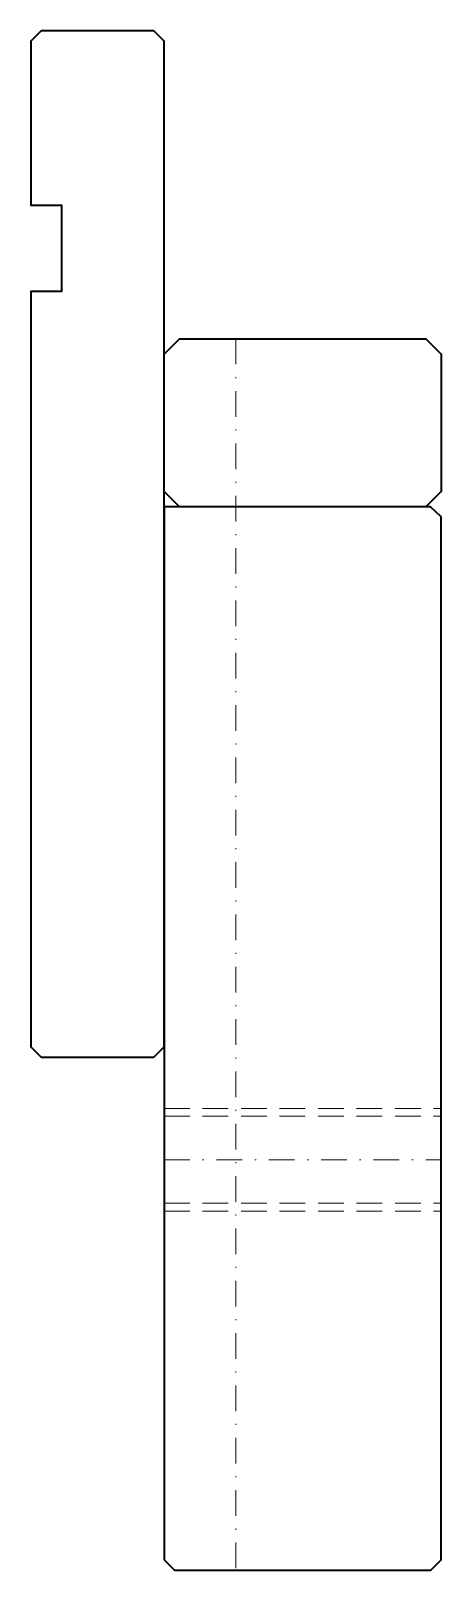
# Model space of a CAD drawing. Header units: millimetres. Extents: x -20 to 20, y 0 to 150.
import ezdxf

# ---------------------------------------------------------------- set-up
doc = ezdxf.new("R2010")
doc.units = ezdxf.units.MM
doc.header["$LTSCALE"] = 5
for name, pattern in [('AUSGEZOGEN', [0]), ('DASHDOT', [1, 0.5, -0.25, 0, -0.25]), ('DASHED', [0.75, 0.5, -0.25])]:
    doc.linetypes.add(name, pattern=pattern)
doc.layers.add('2', color=7, linetype='Continuous')

msp = doc.modelspace()

# ---------------------------------------------------------------- linework, layer by layer
at = {"layer": '2', "color": 7, "linetype": 'DASHDOT', "lineweight": 18}
for p, q in [((0, 120), (0, 0)), ((-7, 40), (20, 40))]:
    msp.add_line(p, q, dxfattribs=at)
at = {"layer": '2', "color": 7, "linetype": 'DASHED', "lineweight": 18}
for p, q in [((-7, 45), (20, 45)), ((-7, 44.25), (20, 44.25)), ((-7, 35.75), (20, 35.75)), ((-7, 35), (20, 35))]:
    msp.add_line(p, q, dxfattribs=at)
at = {"layer": '2', "color": 7, "linetype": 'AUSGEZOGEN', "lineweight": 35}
for points in [[(-7, 51), (-7, 149), (-8, 150), (-19, 150), (-20, 149), (-20, 133), (-17, 133), (-17, 124.6), (-20, 124.6), (-20, 51), (-19, 50), (-8, 50)], [(20, 118.5), (20, 105.1), (18.5, 103.6), (-5.5, 103.6), (-7, 105.1), (-7, 118.5), (-5.5, 120), (18.5, 120), (20, 118.5)], [(-7, 1), (-6, 0), (19, 0), (20, 1), (20, 102.63), (18.97, 103.6), (18.97, 103.6), (-7, 103.6)]]:
    msp.add_lwpolyline(points, close=True, dxfattribs=at)

doc.saveas('drawing.dxf')
